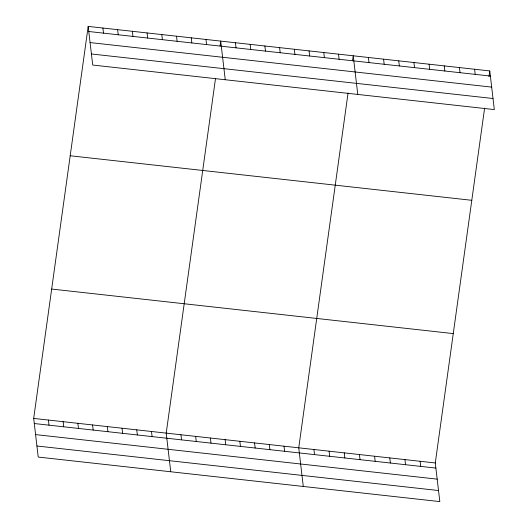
<?xml version="1.0" encoding="UTF-8"?>
<svg xmlns="http://www.w3.org/2000/svg" width="528" height="528" viewBox="0 0 528 528"><rect width="100%" height="100%" fill="white"/><g stroke="black" fill="none" stroke-linecap="round" stroke-linejoin="round"><path stroke-width="0.79" d="M484.605 108.134L435.283 462.964L439.824 501.6L38.221 457.063L33.686 418.42L88.176 26.4L489.779 70.937L494.314 109.58L92.717 65.036L88.176 26.4M215.536 78.289L166.214 433.118L170.749 471.761M220.031 45.949L220.704 41.098L225.245 79.735M348.064 92.987L298.742 447.817L303.283 486.46M352.559 60.647L353.232 55.796L357.773 94.433M488.987 76.6L489.779 70.937M88.777 31.508L490.38 76.052M90.077 42.577L491.674 87.113M91.417 53.975L493.013 98.512M70.191 155.767L471.794 200.303M51.665 289.054L453.268 333.597M33.686 418.42L435.283 462.964M34.287 423.535L435.884 468.072M35.587 434.597L437.184 479.14M36.92 445.995L438.524 490.538M474.606 69.254L475.207 74.369M459.433 67.571L460.033 72.686M444.259 65.894L444.86 71.003M429.092 64.211L429.693 69.32M413.919 62.528L414.52 67.637M398.746 60.845L399.346 65.954M383.579 59.162L384.173 64.271M420.116 461.281L420.717 466.389M368.405 57.479L369.006 62.588M404.943 459.598L405.544 464.706M389.77 457.915L390.37 463.023M338.507 54.16L339.108 59.275M374.596 456.232L375.197 461.34M323.783 52.529L324.383 57.644M359.429 454.549L360.03 459.664M309.058 50.899L309.659 56.008M344.256 452.866L344.857 457.981M294.334 49.262L294.934 54.377M329.083 451.183L329.683 456.298M279.602 47.632L280.203 52.741M313.916 449.5L314.51 454.615M264.878 45.995L265.478 51.11M250.153 44.365L250.754 49.474M284.018 446.186L284.618 451.295M235.429 42.728L236.029 47.843M269.293 444.55L269.894 449.665M254.562 442.919L255.163 448.028M205.979 39.468L206.58 44.576M239.837 441.289L240.438 446.398M191.255 37.831L191.855 42.946M225.113 439.652L225.713 444.767M176.53 36.201L177.131 41.309M210.388 438.022L210.989 443.131M161.806 34.564L162.406 39.679M195.664 436.385L196.264 441.5M147.074 32.934L147.675 38.042M180.939 434.755L181.54 439.864M132.35 31.297L132.95 36.412M117.625 29.667L118.226 34.775M151.49 431.488L152.09 436.597M102.901 28.03L103.501 33.145M136.765 429.851L137.359 434.966M122.034 428.221L122.635 433.336M107.309 426.591L107.91 431.699M92.585 424.954L93.185 430.069M77.86 423.324L78.461 428.432M63.136 421.687L63.736 426.802M48.411 420.057L49.012 425.165"/></g></svg>
